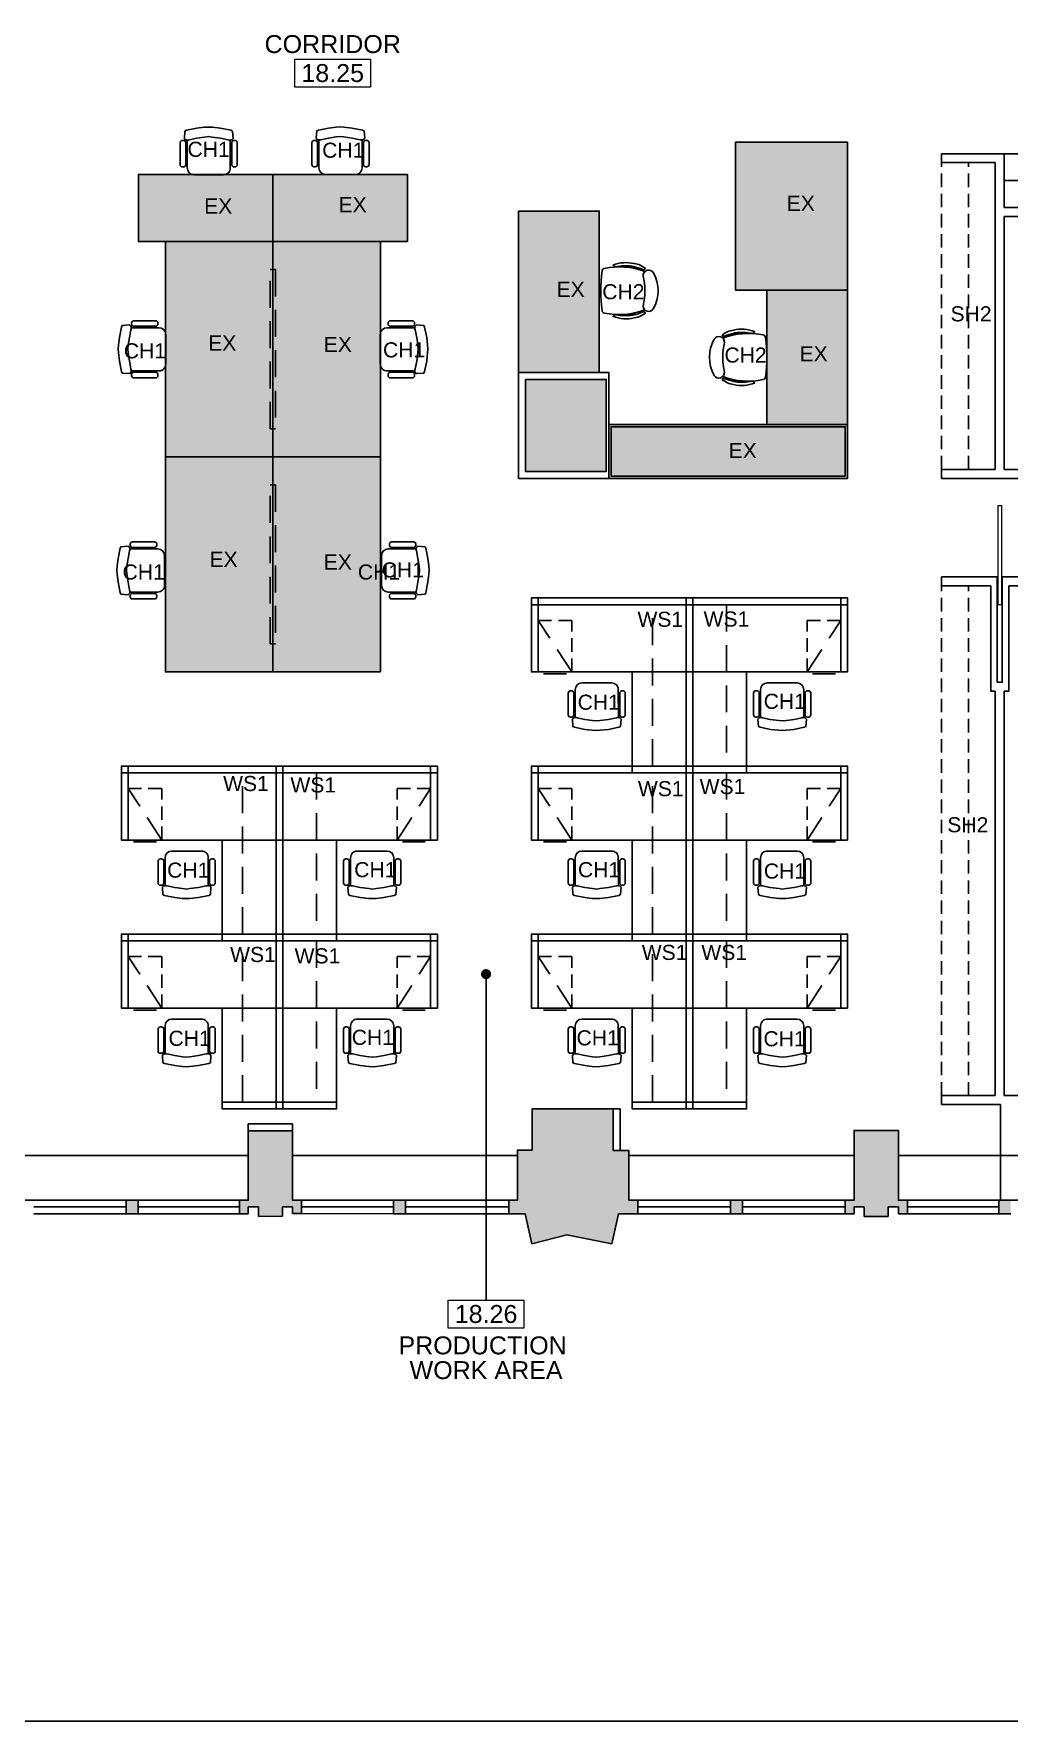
# Model space of a CAD drawing. Extents: x 7058 to 14872, y 5302 to 11550.
# Drawn here: x 8028 to 8464, y 5302 to 6055 of the extents above; entities that cross this region are included whole.
import ezdxf
from ezdxf.enums import TextEntityAlignment as Align

# ---------------------------------------------------------------- set-up
doc = ezdxf.new("R2010")
doc.units = 0
doc.header["$LTSCALE"] = 48
doc.header["$MEASUREMENT"] = 0
doc.linetypes.add('HIDDEN', pattern=[0.375, 0.25, -0.125])
doc.linetypes.add('HIDDEN2', pattern=[0.1875, 0.125, -0.0625])
doc.layers.get('0').update_dxf_attribs({"linetype": 'CONTINUOUS'})
for name, color, linetype in [('A-FURN', 2, 'CONTINUOUS'), ('A-FURN-EX', 9, 'CONTINUOUS'), ('A-FURN-UNDR', 2, 'HIDDEN2'), ('A-NOTE-TAGS', 4, 'CONTINUOUS'), ('CM-18$0$C-Convector', 2, 'CONTINUOUS'), ('CM-18$0$C-Core', 3, 'CONTINUOUS'), ('CM-18$0$C-Glaz', 2, 'CONTINUOUS'), ('CM-18$0$C-Hatch', 1, 'CONTINUOUS'), ('CM-18$0$survey', 212, 'CONTINUOUS'), ('PM-18_1250 BRDWY$0$A-PM-WALL', 4, 'CONTINUOUS'), ('PM-18_1250 BRDWY$0$HANGING RODS', 3, 'HIDDEN2')]:
    doc.layers.add(name, color=color, linetype=linetype)
for name, color, linetype, lineweight in [('A-PM-RMNO', 1, 'CONTINUOUS', 13), ('PM-18_1250 BRDWY$0$A-PM-DOOR', 2, 'CONTINUOUS', 5), ('PM-18_1250 BRDWY$0$A-PM-MILL', 1, 'CONTINUOUS', 5)]:
    doc.layers.add(name, color=color, linetype=linetype, lineweight=lineweight)
doc.styles.add('ARIAL', font='ARIAL', dxfattribs={"height": 0.2})
doc.styles.add('PM-18_1250 BRDWY$0$DIM', font='romans.shx')
doc.styles.add('ROM1-8', font='arial.ttf', dxfattribs={"height": 9})
doc.styles.add('TMP - ARIAL', font='arial.ttf')
doc.dimstyles.new('DIM1-8', dxfattribs={"dimtxt": 9, "dimasz": 0.125, "dimexe": 0.1875, "dimexo": 0.0625, "dimgap": 0.0625, "dimtad": 0, "dimdec": 0, "dimzin": 11, "dimdsep": 46, "dimlunit": 4, "dimtxsty": 'ROM1-8', "dimblk": 'OBLIQUE', "dimblk1": 'OBLIQUE', "dimblk2": 'T', "dimcen": 0.0625, "dimse1": 1, "dimse2": 1, "dimadec": 0, "dimazin": 0, "dimtfac": 0.0625, "dimtdec": 0, "dimtofl": 0, "dimtmove": 2, "dimatfit": 3, "dimldrblk": 'OBLIQUE', "dimfxl": 1, "dimfrac": 2, "dimtolj": 1, "dimtzin": 0, "dimarcsym": 0})

# ---------------------------------------------------------------- blocks, each defined once
blk = doc.blocks.new('MGR1')
for p, q in [((-0.99, 0.06), (-2.46, -0.06)), ((-0.99, 0.06), (0.99, -0.06)), ((-13.74, -6.92), (-13.74, -16.7)), ((-12.24, -5.92), (-12.74, -5.92)), ((-11.6, -1.75), (-11.84, -5)), ((-11.84, -5), (-11.59, -5.31)), ((-10.87, -1.4), (-11.6, -1.75)), ((-11.59, -5.31), (-11.31, -5.63)), ((-11.24, -6.92), (-11.24, -16.7)), ((-6.27, -0.49), (-10.87, -1.4)), ((-10.63, -5.7), (-10.62, -18.2)), ((-9.74, -5.63), (-6.28, -4.94)), ((-6.28, -4.94), (-2.4, -4.41)), ((-2.46, -0.06), (-6.27, -0.49)), ((-2.4, -4.41), (-0.99, -4.22)), ((0.93, -4.41), (-0.99, -4.22)), ((4.29, -4.94), (0.93, -4.41)), ((0.99, -0.06), (4.28, -0.49)), ((4.28, -0.49), (8.88, -1.4)), ((7.75, -5.63), (4.29, -4.94)), ((8.63, -18.19), (8.63, -5.75)), ((8.88, -1.4), (9.61, -1.75)), ((9.26, -6.92), (9.26, -16.7)), ((9.6, -5.31), (9.32, -5.63)), ((9.85, -5), (9.6, -5.31)), ((9.61, -1.75), (9.85, -5)), ((10.26, -5.92), (10.76, -5.92)), ((11.76, -6.92), (11.76, -16.7)), ((-10.62, -9.07), (-11.25, -9.06)), ((-10.62, -11.32), (-11.25, -11.31)), ((8.63, -9.07), (9.26, -9.06)), ((8.63, -11.32), (9.26, -11.31)), ((-12.24, -17.7), (-12.74, -17.7)), ((-7.62, -21.2), (5.63, -21.19)), ((10.26, -17.7), (10.76, -17.7))]:
    blk.add_line(p, q)
blk.add_lwpolyline([(-11.6, -1.75), (-10.87, -1.4), (-6.27, -0.49), (-2.46, -0.06), (-0.99, 0.06), (0.99, -0.06), (4.28, -0.49), (8.88, -1.4), (9.61, -1.75), (9.85, -5), (9.6, -5.31), (9.32, -5.63, -0.071348), (8.63, -5.75), (8.63, -9.07), (9.26, -9.06), (9.26, -6.92, -0.414214), (10.26, -5.92), (10.76, -5.92, -0.414214), (11.76, -6.92), (11.76, -16.7, -0.414214), (10.76, -17.7), (10.26, -17.7, -0.414214), (9.26, -16.7), (9.26, -11.31), (8.63, -11.32), (8.63, -18.19, -0.414116), (5.63, -21.19), (-7.62, -21.2, -0.414221), (-10.62, -18.2), (-10.63, -11.32), (-11.24, -11.31), (-11.24, -16.7, -0.414214), (-12.24, -17.7), (-12.74, -17.7, -0.414214), (-13.74, -16.7), (-13.74, -6.92, -0.414214), (-12.74, -5.92), (-12.24, -5.92, -0.414214), (-11.24, -6.92), (-11.24, -9.06), (-10.63, -9.07), (-10.63, -5.75, -0.070757), (-11.31, -5.63), (-11.59, -5.31), (-11.84, -5)], format="xyb", close=True)
for centre, radius, start, end in [((-12.74, -6.92), 1, 90, 180), ((-12.24, -6.92), 1, 0, 90), ((-10.52, -3.31), 2.45, 251.37342, 288.58964), ((8.54, -3.31), 2.45, 251.41036, 288.62658), ((10.26, -6.92), 1, 90, 180), ((10.76, -6.92), 1, 0, 90), ((-12.74, -16.7), 1, 180, 270), ((-12.24, -16.7), 1, 270, 0), ((-7.62, -18.2), 3, 180.01764, 270.01834), ((5.63, -18.19), 3, 270.01834, 0.01764), ((10.26, -16.7), 1, 180, 270), ((10.76, -16.7), 1, 270, 0)]:
    blk.add_arc(centre, radius, start, end)
blk = doc.blocks.new('PED15X23')
at = {"linetype": 'HIDDEN'}
blk.add_line((0, 0), (15, 23), dxfattribs=at)
at = {"linetype": 'Continuous'}
blk.add_line((2.4, -0.89), (12.6, -0.89), dxfattribs=at)
at = {"linetype": 'HIDDEN2'}
blk.add_lwpolyline([(15, 0), (0, 0), (0, 23), (15, 23)], close=True, dxfattribs=at)
blk = doc.blocks.new('wkstn 6x5.5')
at = {"lineweight": -3}
for points in [[(0, 0), (3, 0), (3, -3), (0, -3)], [(3, -3), (69, -3), (69, 0), (3, 0)], [(69, 0), (72, 0), (72, -3), (69, -3)], [(0, -33), (3, -33), (3, -3), (0, -3)], [(3, -33), (69, -33), (69, -3), (3, -3)], [(69, -33), (72, -33), (72, -3), (69, -3)], [(3, -75), (0, -75), (0, -33), (3, -33)], [(27, -33), (3, -33), (3, -75), (27, -75)], [(0, -75), (3, -75), (3, -78), (0, -78)], [(27, -75), (3, -75), (3, -78), (27, -78)]]:
    blk.add_lwpolyline(points, close=True, dxfattribs=at)
at = {"extrusion": (0, 0, -1), "zscale": -1, "rotation": 180}
blk.add_blockref('MGR1', (-43.87, -59.11), dxfattribs=at)
at = {"layer": 'A-FURN-UNDR', "ltscale": 4}
blk.add_blockref('PED15X23', (54, -33), dxfattribs=at)
blk = doc.blocks.new('CONF1')
for points in [[(-11.01, -12.54, -0.020017), (-10.79, -11.06), (-10.79, -11.06, -0.059393), (-9.45, -6.82, 0.392684), (-9.87, -5.73, 0.147428), (-12.14, -10.76, 0.150253), (-11.47, -20.17, 0.306383), (-10.71, -18.47, -0.079429)], [(8.59, -5.94, -0.218659), (6.7, -6.71, 0.105326), (-6.7, -6.71, -0.21866), (-8.59, -5.94, 0.139284), (-9.97, -24.06, 0.318289), (-8.82, -25.06, 0.06355), (8.82, -25.06, 0.31825), (9.97, -24.06, 0.139284)], [(8.07, -2.19, 0.270736), (-8.07, -2.19, 0.775393), (-6.7, -6.71, -0.105326), (6.7, -6.71, 0.775392)], [(11.01, -12.54, 0.020017), (10.79, -11.06), (10.79, -11.06, 0.059393), (9.45, -6.82, -0.392684), (9.87, -5.73, -0.147428), (12.14, -10.76, -0.150253), (11.47, -20.17, -0.306383), (10.71, -18.47, 0.079429)], [(-10.06, -10.63), (-10.74, -10.8, 0.003473), (-10.79, -11.06), (-10.79, -11.06, 0.020017), (-11.01, -12.54, 0.008931), (-11.07, -13.21), (-10.46, -13.06, -0.023605)], [(10.06, -10.63), (10.74, -10.8, -0.003473), (10.79, -11.06), (10.79, -11.06, -0.020017), (11.01, -12.54, -0.008931), (11.07, -13.21), (10.46, -13.06, 0.023605)], [(-10.64, -16.01), (-11.05, -16.08, 0.029992), (-10.74, -18.31), (-10.63, -18.3, -0.011877), (-10.63, -16.72, -0.00681)], [(10.64, -16.01), (11.05, -16.08, -0.029992), (10.74, -18.31), (10.63, -18.3, 0.011877), (10.63, -16.72, 0.00681)]]:
    blk.add_lwpolyline(points, format="xyb", close=True)
blk = doc.blocks.new('CM-18$0$18th fl survey')
at = {"layer": 'CM-18$0$survey'}
blk.add_lwpolyline([(479.87, -734.88), (579.62, -734.88), (579.62, -703.88), (599.37, -703.88), (599.37, -734.88), (699.75, -734.88), (699.75, -712.5), (706.25, -712.5), (706.25, -694.13), (742.5, -694.13), (742.5, -712.75), (749.5, -712.75), (749.5, -734.88), (850, -734.88), (850, -703.75), (869.75, -703.75), (869.75, -734.88), (970.37, -734.88)], dxfattribs=at)
blk.add_lwpolyline([(703.37, -368.62), (739.37, -368.62), (739.37, -409.63), (703.37, -409.63)], close=True, dxfattribs=at)
blk = doc.blocks.new('CM-18')
at = {"layer": 'CM-18$0$C-Hatch'}
for points in [[(8281.94, 5900.36), (8245.94, 5900.36), (8245.94, 5859.36), (8281.94, 5859.36)], [(8292.07, 5556.24), (8285.07, 5556.24), (8285.07, 5574.86), (8248.82, 5574.86), (8248.82, 5556.49), (8242.32, 5556.49), (8242.32, 5534.11), (8238.39, 5534.11), (8238.39, 5528.11), (8245.76, 5528.11), (8248.76, 5514.68), (8264.27, 5518.68), (8284.47, 5514.68), (8287.4, 5528.11), (8296.07, 5528.11), (8296.07, 5534.11), (8292.07, 5534.11)], [(8141.94, 5565.11), (8122.19, 5565.11), (8122.19, 5534.11), (8118.19, 5534.11), (8118.19, 5528.11), (8122.19, 5528.11), (8122.19, 5531.11), (8126.69, 5531.11), (8126.69, 5526.87), (8137.44, 5526.94), (8137.44, 5531.19), (8141.94, 5531.19), (8141.94, 5528.19), (8145.94, 5528.19), (8145.94, 5534.19), (8141.94, 5534.19)], [(8412.32, 5565.24), (8392.57, 5565.24), (8392.57, 5534.11), (8388.57, 5534.11), (8388.57, 5528.11), (8392.57, 5528.11), (8392.57, 5531.11), (8397.07, 5531.11), (8397.07, 5526.87), (8407.82, 5526.87), (8407.82, 5531.11), (8412.32, 5531.11), (8412.32, 5528.11), (8416.32, 5528.11), (8416.32, 5534.11), (8412.32, 5534.11)]]:
    blk.add_hatch(color=256, dxfattribs=at).paths.add_polyline_path(points)
h = blk.add_hatch(color=256, dxfattribs=at)
h.paths.add_polyline_path([(7256.31, 5534.11), (7256.31, 5528.11), (7261.56, 5528.11), (7261.56, 5534.11)])
h.paths.add_polyline_path([(7381.63, 5534.11), (7376.38, 5534.11), (7376.38, 5528.11), (7381.63, 5528.11)])
h.paths.add_polyline_path([(7526.75, 5534.11), (7526.75, 5528.11), (7532, 5528.11), (7532, 5534.11)])
h.paths.add_polyline_path([(7646.56, 5534.11), (7646.56, 5528.11), (7651.81, 5528.11), (7651.81, 5534.11)])
h.paths.add_polyline_path([(7797, 5528.11), (7802.25, 5528.11), (7802.25, 5534.11), (7797, 5534.11)])
h.paths.add_polyline_path([(7916.94, 5534.11), (7916.94, 5528.11), (7922.19, 5528.11), (7922.19, 5534.11)])
h.paths.add_polyline_path([(8073.07, 5534.11), (8067.63, 5534.11), (8067.63, 5528.11), (8073.07, 5528.11)])
h.paths.add_polyline_path([(8192.31, 5534.11), (8187.06, 5534.11), (8187.06, 5528.11), (8192.31, 5528.11)])
h.paths.add_polyline_path([(8337.44, 5534.11), (8337.44, 5528.11), (8342.69, 5528.11), (8342.69, 5534.11)])
h.paths.add_polyline_path([(8457.19, 5528.11), (8462.44, 5528.11), (8462.44, 5534.11), (8457.19, 5534.11)])
h.paths.add_polyline_path([(8607.38, 5534.11), (8607.38, 5528.11), (8612.63, 5528.11), (8612.63, 5534.11)])
at = {"layer": 'CM-18$0$C-Convector'}
for p, q in [((8022.44, 5554.11), (8122.19, 5554.11)), ((8141.94, 5554.11), (8242.32, 5554.11)), ((8292.07, 5554.11), (8392.57, 5554.11)), ((8412.32, 5554.11), (8512.94, 5554.11))]:
    blk.add_line(p, q, dxfattribs=at)
at = {"layer": 'CM-18$0$C-Core'}
for p, q in [((8248.82, 5556.49), (8248.82, 5574.86)), ((8248.82, 5574.86), (8285.07, 5574.86)), ((8285.07, 5556.24), (8285.07, 5574.86)), ((8122.19, 5565.11), (8141.94, 5565.11)), ((8122.19, 5534.11), (8122.19, 5565.11)), ((8141.94, 5534.19), (8141.94, 5565.11)), ((8392.57, 5565.24), (8412.32, 5565.24)), ((8392.57, 5534.11), (8392.57, 5565.24)), ((8412.32, 5534.11), (8412.32, 5565.24)), ((8242.32, 5534.11), (8242.32, 5556.49)), ((8242.32, 5556.49), (8248.82, 5556.49)), ((8292.07, 5556.24), (8285.07, 5556.24)), ((8292.07, 5556.24), (8292.07, 5534.11)), ((8073.07, 5528.11), (8073.07, 5534.11)), ((8118.19, 5528.11), (8118.19, 5534.11)), ((8122.19, 5534.11), (8118.19, 5534.11)), ((8122.19, 5528.11), (8118.19, 5528.11)), ((8122.19, 5528.11), (8118.19, 5528.11)), ((8122.19, 5528.11), (8122.19, 5531.11)), ((8126.69, 5531.11), (8122.19, 5531.11)), ((8126.69, 5526.87), (8126.69, 5531.11)), ((8137.44, 5531.19), (8137.44, 5526.94)), ((8137.44, 5531.19), (8141.94, 5531.19)), ((8141.94, 5534.19), (8145.94, 5534.19)), ((8141.94, 5528.19), (8141.94, 5531.19)), ((8145.94, 5528.19), (8141.94, 5528.19)), ((8145.94, 5534.19), (8145.94, 5528.19)), ((8187.06, 5534.11), (8187.06, 5528.11)), ((8187.06, 5534.11), (8192.31, 5534.11)), ((8192.31, 5528.11), (8187.06, 5528.11)), ((8192.31, 5534.11), (8192.31, 5528.11)), ((8238.39, 5534.11), (8238.39, 5528.11)), ((8238.39, 5534.11), (8242.32, 5534.11)), ((8238.39, 5528.11), (8245.76, 5528.11)), ((8248.76, 5514.68), (8245.76, 5528.11)), ((8284.47, 5514.68), (8287.4, 5528.11)), ((8296.07, 5528.11), (8287.4, 5528.11)), ((8296.07, 5534.11), (8292.07, 5534.11)), ((8296.07, 5534.11), (8296.07, 5528.11)), ((8337.44, 5528.11), (8337.44, 5534.11)), ((8342.69, 5534.11), (8337.44, 5534.11)), ((8337.44, 5528.11), (8342.69, 5528.11)), ((8342.69, 5534.11), (8342.69, 5528.11)), ((8388.57, 5528.11), (8388.57, 5534.11)), ((8392.57, 5534.11), (8388.57, 5534.11)), ((8388.57, 5528.11), (8392.57, 5528.11)), ((8392.57, 5531.11), (8397.07, 5531.11)), ((8392.57, 5531.11), (8392.57, 5528.11)), ((8397.07, 5531.11), (8397.07, 5526.87)), ((8407.82, 5531.11), (8407.82, 5526.87)), ((8407.82, 5531.11), (8412.32, 5531.11)), ((8416.32, 5534.11), (8412.32, 5534.11)), ((8412.32, 5528.11), (8412.32, 5531.11)), ((8412.32, 5528.11), (8416.32, 5528.11)), ((8416.32, 5528.11), (8416.32, 5534.11)), ((8457.19, 5534.11), (8457.19, 5528.11)), ((8457.19, 5534.11), (8462.44, 5534.11)), ((8462.44, 5528.11), (8457.19, 5528.11)), ((8126.69, 5526.87), (8137.44, 5526.94)), ((8407.82, 5526.87), (8397.07, 5526.87)), ((8248.76, 5514.68), (8264.27, 5518.68)), ((8284.47, 5514.68), (8264.27, 5518.68))]:
    blk.add_line(p, q, dxfattribs=at)
blk.add_lwpolyline([(8245.94, 5900.36), (8281.94, 5900.36), (8281.94, 5859.36), (8245.94, 5859.36)], close=True, dxfattribs=at)
for points in [[(8073.07, 5534.11), (8067.63, 5534.11), (8067.63, 5528.11), (8073.07, 5528.11)], [(8822.82, 5301.63), (7431.82, 5301.63)]]:
    blk.add_lwpolyline(points, dxfattribs=at)
at = {"layer": 'CM-18$0$C-Glaz'}
for p, q in [((8067.63, 5534.11), (8026.44, 5534.11)), ((8067.63, 5531.11), (8026.44, 5531.11)), ((8067.63, 5528.11), (8026.44, 5528.11)), ((8118.19, 5534.11), (8073.07, 5534.11)), ((8073.07, 5531.11), (8118.19, 5531.11)), ((8118.19, 5528.11), (8073.07, 5528.11)), ((8145.94, 5534.19), (8187.06, 5534.11)), ((8145.94, 5528.19), (8187.06, 5528.11)), ((8192.31, 5534.11), (8238.39, 5534.11)), ((8192.31, 5528.11), (8238.39, 5528.11)), ((8296.07, 5534.11), (8337.44, 5534.11)), ((8296.07, 5528.11), (8337.44, 5528.11)), ((8342.69, 5534.11), (8388.57, 5534.11)), ((8342.69, 5528.11), (8388.57, 5528.11)), ((8416.32, 5534.11), (8457.19, 5534.11)), ((8416.32, 5528.11), (8457.19, 5528.11))]:
    blk.add_line(p, q, dxfattribs=at)
at = {"layer": 'CM-18$0$C-Glaz', "color": 2}
for p, q in [((8187.06, 5531.11), (8145.94, 5531.19)), ((8238.39, 5531.11), (8192.31, 5531.11)), ((8337.44, 5531.11), (8296.07, 5531.11)), ((8388.57, 5531.11), (8342.69, 5531.11)), ((8457.19, 5531.11), (8416.32, 5531.11))]:
    blk.add_line(p, q, dxfattribs=at)
at = {"layer": 'CM-18$0$survey'}
blk.add_blockref('CM-18$0$18th fl survey', (7542.57, 6268.99), dxfattribs=at)
blk = doc.blocks.new('PM-18_1250 BRDWY$0$fridge')
for p, q in [((32, -19.96), (0, -19.96)), ((32, -20.97), (0, -20.97))]:
    blk.add_line(p, q)
for points in [[(0, 0), (32, 0), (32, -24), (0, -24)], [(1.25, -24), (4.52, -24), (4.52, -24.78), (1.25, -24.78)], [(1.42, -24.58), (4.34, -24.58), (4.34, -24), (1.42, -24)]]:
    blk.add_lwpolyline(points, close=True)
at = {"insert": (431.82, 626.44), "char_height": 6, "width": 72, "attachment_point": 4, "style": 'PM-18_1250 BRDWY$0$DIM'}
blk.add_mtext('\\A1;', dxfattribs=at)
blk = doc.blocks.new('PM-18_1250 BRDWY')
at = {"layer": 'PM-18_1250 BRDWY$0$A-PM-DOOR'}
blk.add_lwpolyline([(8458.69, 5799.9), (8460.44, 5799.9), (8460.44, 5843.9), (8458.69, 5843.9)], close=True, dxfattribs=at)
at = {"layer": 'PM-18_1250 BRDWY$0$A-PM-WALL'}
for p, q in [((8461.57, 6001.11), (8433.57, 6001.11)), ((8433.57, 5997.11), (8433.57, 6001.11)), ((8457.57, 5997.11), (8433.57, 5997.11)), ((8457.57, 5997.11), (8457.57, 5860.24)), ((8461.57, 6001.11), (8461.57, 5977.11)), ((8461.57, 5977.11), (8532.07, 5977.11)), ((8461.57, 5973.11), (8536.07, 5973.11)), ((8461.57, 5973.11), (8461.57, 5860.24)), ((8433.57, 5860.24), (8433.57, 5856.24)), ((8457.57, 5860.24), (8433.57, 5860.24)), ((8485.57, 5860.24), (8461.57, 5860.24)), ((8485.57, 5856.24), (8433.57, 5856.24)), ((8433.57, 5812.24), (8433.57, 5808.24)), ((8458.44, 5812.24), (8433.57, 5812.24)), ((8455.57, 5808.24), (8433.57, 5808.24)), ((8485.57, 5812.24), (8460.69, 5812.24)), ((8485.57, 5808.24), (8463.57, 5808.24)), ((8457.57, 5761.24), (8457.57, 5580.86)), ((8461.57, 5761.24), (8461.57, 5580.86)), ((8433.57, 5580.86), (8457.57, 5580.86)), ((8433.57, 5576.86), (8433.57, 5580.86)), ((8461.57, 5580.86), (8485.57, 5580.86)), ((8287.07, 5574.86), (8290.19, 5574.86)), ((8290.19, 5574.86), (8290.19, 5556.24)), ((8433.57, 5576.86), (8459.81, 5576.86)), ((8459.81, 5534.11), (8459.81, 5576.86)), ((8124.19, 5565.11), (8124.19, 5568.24)), ((8124.19, 5568.24), (8143.94, 5568.24)), ((8143.94, 5568.24), (8143.94, 5565.11))]:
    blk.add_line(p, q, dxfattribs=at)
blk.add_lwpolyline([(8244.82, 5903.49), (8285.07, 5903.49), (8285.07, 5856.24), (8244.82, 5856.24)], close=True, dxfattribs=at)
for points in [[(8455.57, 5808.24), (8455.57, 5761.24), (8457.57, 5761.24)], [(8458.44, 5812.24), (8458.44, 5765.24), (8460.69, 5765.24), (8460.69, 5812.24)], [(8461.57, 5761.24), (8463.57, 5761.24), (8463.57, 5808.24)]]:
    blk.add_lwpolyline(points, dxfattribs=at)
at = {"layer": 'PM-18_1250 BRDWY$0$HANGING RODS'}
for p, q in [((8433.57, 5860.24), (8433.57, 5997.11)), ((8445.57, 5860.24), (8445.57, 5997.11)), ((8461.57, 6001.11), (8508.07, 6001.11)), ((8461.57, 5989.11), (8520.07, 5989.11)), ((8433.57, 5580.86), (8433.57, 5808.24)), ((8445.57, 5580.86), (8445.57, 5808.24))]:
    blk.add_line(p, q, dxfattribs=at)
at = {"layer": 'PM-18_1250 BRDWY$0$A-PM-MILL', "rotation": 270}
blk.add_blockref('PM-18_1250 BRDWY$0$fridge', (7496.57, 6141.11), dxfattribs=at)
blk = doc.blocks.new('A$C1D8D6E40')
blk.add_lwpolyline([(79.52, 13.48), (79.52, 0.96), (45.77, 0.96), (45.77, 13.48)], close=True)
at = {"style": 'ARIAL'}
for tag, p in [('ROOM_NAME_UPPER', (62.64, 28.3)), ('ROOM_NAME_LOWER', (62.64, 17.26)), ('ROOM_NUMBER', (62.64, 3.32))]:
    blk.add_attdef(tag, text='', height=8, dxfattribs=at).set_placement(p, align=Align.CENTER)
blk = doc.blocks.new('_Oblique')
at = {"color": 0, "linetype": 'ByBlock', "lineweight": -2}
blk.add_line((-0.5, -0.5), (0.5, 0.5), dxfattribs=at)
blk = doc.blocks.new('T')
at = {"lineweight": -3}
for p, q in [((-1.5, 0), (1.5, 0)), ((1.06, 1.06), (-1.06, -1.06)), ((0, 1.5), (0, -1.5))]:
    blk.add_line(p, q, dxfattribs=at)

msp = doc.modelspace()

# ---------------------------------------------------------------- hatches: boundary and pattern name
at = {"layer": 'A-FURN-EX'}
h = msp.add_hatch(color=256, dxfattribs=at)
h.dxf.hatch_style = 1
h.paths.add_polyline_path([(7865.57, 5937.11), (7865.57, 5997.11), (7901.57, 5997.11), (7901.57, 5937.11)])
h.paths.add_polyline_path([(7865.57, 5877.11), (7865.57, 5937.11), (7901.57, 5937.11), (7901.57, 5877.11)])
h.paths.add_polyline_path([(7865.57, 5877.11), (7865.57, 5817.11), (7901.57, 5817.11), (7901.57, 5877.11)])
h.paths.add_polyline_path([(7865.57, 5757.11), (7865.57, 5817.11), (7901.57, 5817.11), (7901.57, 5757.11)])
h.paths.add_polyline_path([(7865.57, 5697.11), (7865.57, 5757.11), (7901.57, 5757.11), (7901.57, 5697.11)])
h.paths.add_polyline_path([(8021.57, 5697.11), (8021.57, 5757.11), (7985.57, 5757.11), (7985.57, 5697.11)])
h.paths.add_polyline_path([(8021.57, 5817.11), (8021.57, 5757.11), (7985.57, 5757.11), (7985.57, 5817.11)])
h.paths.add_polyline_path([(8135.19, 5961.86), (8075.19, 5961.86), (8075.19, 5991.86), (8135.19, 5991.86)])
h.paths.add_polyline_path([(8195.19, 5961.86), (8135.19, 5961.86), (8135.19, 5991.86), (8195.19, 5991.86)])
h.paths.add_polyline_path([(8183.19, 5961.86), (8135.19, 5961.86), (8135.19, 5865.86), (8183.19, 5865.86)])
h.paths.add_polyline_path([(8087.19, 5865.86), (8135.19, 5865.86), (8135.19, 5961.86), (8087.19, 5961.86)])
h.paths.add_polyline_path([(8087.19, 5865.86), (8135.19, 5865.86), (8135.19, 5769.86), (8087.19, 5769.86)])
h.paths.add_polyline_path([(8183.19, 5769.86), (8135.19, 5769.86), (8135.19, 5865.86), (8183.19, 5865.86)])
h.paths.add_polyline_path([(8703.01, 5650.44), (8703.01, 5614.44), (8787.01, 5614.44), (8787.01, 5650.44)])
h.paths.add_polyline_path([(8780.31, 5572.11), (8708.31, 5572.11), (8708.31, 5554.11), (8780.31, 5554.11)])
h.paths.add_polyline_path([(8640.57, 5997.79), (8618.57, 5997.79), (8618.57, 5903.79), (8640.57, 5903.79)])
h.paths.add_polyline_path([(8701.57, 5950.79), (8701.57, 5998.79), (8797.57, 5998.79), (8797.57, 5950.79)])
h.paths.add_polyline_path([(8808.57, 6042.2), (8808.57, 6064.2), (8618.57, 6064.2), (8618.57, 6042.2)])
h.paths.add_polyline_path([(8713.57, 6100.79), (8713.57, 6148.79), (8617.57, 6148.79), (8617.57, 6100.79)])
h.paths.add_polyline_path([(8548.97, 6273.58), (8548.97, 6321.58), (8560.97, 6321.58), (8560.97, 6273.58)])
h.paths.add_polyline_path([(8560.35, 6264.66), (8560.35, 6216.66), (8548.35, 6216.66), (8548.35, 6264.66)])
h.paths.add_polyline_path([(8575.57, 5860.49), (8527.57, 5860.49), (8527.57, 5764.49), (8575.57, 5764.49)])
h.paths.add_polyline_path([(8003.57, 5574.49), (8021.57, 5574.49), (8021.57, 5634.49), (8003.57, 5634.49)])
h.paths.add_polyline_path([(8280.82, 5903.49), (8280.82, 5975.49), (8244.82, 5975.49), (8244.82, 5903.49)])
h.paths.add_polyline_path([(8341.57, 6006.24), (8341.57, 5940.24), (8391.57, 5940.24), (8391.57, 6006.24)])
h.paths.add_polyline_path([(8391.57, 5880.24), (8391.57, 5940.24), (8355.57, 5940.24), (8355.57, 5880.24)])
h.paths.add_polyline_path([(8391.57, 5856.24), (8391.57, 5880.24), (8285.07, 5880.24), (8285.07, 5856.24)])

# ---------------------------------------------------------------- linework, layer by layer
at = {"layer": 'A-FURN'}
for points in [[(8341.57, 6006.24), (8341.57, 5940.24), (8391.57, 5940.24), (8391.57, 6006.24)], [(8135.19, 5961.86), (8075.19, 5961.86), (8075.19, 5991.86), (8135.19, 5991.86)], [(8195.19, 5961.86), (8135.19, 5961.86), (8135.19, 5991.86), (8195.19, 5991.86)], [(8280.82, 5903.49), (8280.82, 5975.49), (8244.82, 5975.49), (8244.82, 5903.49)], [(8087.19, 5865.86), (8135.19, 5865.86), (8135.19, 5961.86), (8087.19, 5961.86)], [(8183.19, 5961.86), (8135.19, 5961.86), (8135.19, 5865.86), (8183.19, 5865.86)], [(8391.57, 5880.24), (8391.57, 5940.24), (8355.57, 5940.24), (8355.57, 5880.24)], [(8391.57, 5856.24), (8391.57, 5880.24), (8285.07, 5880.24), (8285.07, 5856.24)], [(8390.57, 5857.24), (8390.57, 5879.24), (8286.07, 5879.24), (8286.07, 5857.24)], [(8087.19, 5865.86), (8135.19, 5865.86), (8135.19, 5769.86), (8087.19, 5769.86)], [(8183.19, 5769.86), (8135.19, 5769.86), (8135.19, 5865.86), (8183.19, 5865.86)]]:
    msp.add_lwpolyline(points, close=True, dxfattribs=at)
at = {"layer": 'A-FURN', "linetype": 'HIDDEN'}
for points in [[(8133.99, 5878.36), (8133.99, 5949.36), (8136.39, 5949.36), (8136.39, 5878.36)], [(8133.99, 5782.36), (8133.99, 5853.36), (8136.39, 5853.36), (8136.39, 5782.36)], [(8319.57, 5799.86), (8319.57, 5727.86), (8304.57, 5727.86), (8304.57, 5799.86)], [(8337.57, 5799.86), (8337.57, 5727.86), (8322.57, 5727.86), (8322.57, 5799.86)], [(8136.57, 5724.86), (8136.57, 5652.86), (8121.57, 5652.86), (8121.57, 5724.86)], [(8154.57, 5724.86), (8154.57, 5652.86), (8139.57, 5652.86), (8139.57, 5724.86)], [(8319.57, 5724.86), (8319.57, 5652.86), (8304.57, 5652.86), (8304.57, 5724.86)], [(8337.57, 5724.86), (8337.57, 5652.86), (8322.57, 5652.86), (8322.57, 5724.86)], [(8136.57, 5649.86), (8136.57, 5577.86), (8121.57, 5577.86), (8121.57, 5649.86)], [(8154.57, 5649.86), (8154.57, 5577.86), (8139.57, 5577.86), (8139.57, 5649.86)], [(8319.57, 5649.86), (8319.57, 5577.86), (8304.57, 5577.86), (8304.57, 5649.86)], [(8337.57, 5649.86), (8337.57, 5577.86), (8322.57, 5577.86), (8322.57, 5649.86)]]:
    msp.add_lwpolyline(points, close=True, dxfattribs=at)

# ---------------------------------------------------------------- block references
for name, p in [('CM-18', (2, 0)), ('PM-18_1250 BRDWY', (0, 0))]:
    msp.add_blockref(name, p)
at = {"layer": 'A-FURN', "xscale": -1}
for name, p in [('MGR1', (8105.54, 6012.93)), ('MGR1', (8164.33, 6012.98)), ('wkstn 6x5.5', (8322.57, 5802.86)), ('wkstn 6x5.5', (8139.57, 5727.86)), ('wkstn 6x5.5', (8322.57, 5727.86)), ('wkstn 6x5.5', (8139.57, 5652.86)), ('wkstn 6x5.5', (8322.57, 5652.86))]:
    msp.add_blockref(name, p, dxfattribs=at)
at = {"layer": 'A-FURN', "xscale": -1, "rotation": 269.9999999999913}
msp.add_blockref('CONF1', (8307.13, 5939.96), dxfattribs=at)
at = {"layer": 'A-FURN', "lineweight": -3, "rotation": 90.00000000000001}
for p in [(8066.17, 5914.82), (8065.6, 5816.14)]:
    msp.add_blockref('MGR1', p, dxfattribs=at)
at = {"layer": 'A-FURN', "lineweight": -3, "xscale": -1, "rotation": 270}
for p in [(8204.29, 5914.82), (8204.86, 5816.14)]:
    msp.add_blockref('MGR1', p, dxfattribs=at)
at = {"layer": 'A-FURN', "rotation": 90}
msp.add_blockref('CONF1', (8329.95, 5910.24), dxfattribs=at)
at = {"layer": 'A-FURN'}
for p in [(8319.57, 5802.86), (8136.57, 5727.86), (8319.57, 5727.86), (8136.57, 5652.86), (8319.57, 5652.86)]:
    msp.add_blockref('wkstn 6x5.5', p, dxfattribs=at)
at = {"layer": 'A-PM-RMNO'}
ref = msp.add_blockref('A$C1D8D6E40', (8099.21, 6029.77), dxfattribs=at)
ref.add_attrib('ROOM_NAME_LOWER', 'CORRIDOR', dxfattribs={"layer": '0', "height": 8, "style": 'ARIAL'}).set_placement((8161.86, 6046.02), align=Align.CENTER)
ref.add_attrib('ROOM_NUMBER', '18.25', dxfattribs={"layer": '0', "height": 8, "style": 'ARIAL'}).set_placement((8161.86, 6033.09), align=Align.CENTER)
ref = msp.add_blockref('A$C1D8D6E40', (8167.66, 5476.04), dxfattribs=at)
ref.add_attrib('ROOM_NAME_UPPER', 'PRODUCTION ', dxfattribs={"layer": '0', "height": 8, "style": 'ARIAL'}).set_placement((8230.31, 5465.35), align=Align.CENTER)
ref.add_attrib('ROOM_NAME_LOWER', 'WORK AREA', dxfattribs={"layer": '0', "height": 8, "style": 'ARIAL'}).set_placement((8230.31, 5454.31), align=Align.CENTER)
ref.add_attrib('ROOM_NUMBER', '18.26', dxfattribs={"layer": '0', "height": 8, "style": 'ARIAL'}).set_placement((8230.31, 5479.36), align=Align.CENTER)

# ---------------------------------------------------------------- texts
at = {"layer": 'A-NOTE-TAGS', "char_height": 6.7412, "style": 'TMP - ARIAL'}
for s, insert, attachment_point in [('CH1^I^I^I^I^I', (8097.06, 6003.02), 4), ('CH1^I^I^I^I^I', (8157.16, 6002.61), 4), ('EX^I^I^I^I^I', (8104.47, 5977.75), 4), ('EX^I^I^I^I^I', (8164.46, 5978.35), 4), ('EX^I^I^I^I^I', (8364.46, 5978.95), 4), ('EX^I^I^I^I^I', (8261.75, 5940.58), 4), ('CH2^I^I^I^I^I', (8282.16, 5939.46), 4), ('SH2^I^I^I^I^I', (8437.58, 5929.6), 4), ('EX^I^I^I^I^I', (8106.27, 5916.61), 4), ('EX^I^I^I^I^I', (8157.86, 5916.01), 4), ('CH1^I^I^I^I^I', (8068.63, 5913.09), 4), ('CH1^I^I^I^I^I', (8184.31, 5913.52), 4), ('CH2^I^I^I^I^I', (8336.67, 5911.21), 4), ('EX^I^I^I^I^I', (8370.22, 5911.81), 4), ('EX^I^I^I^I^I', (8338.54, 5868.65), 4), ('EX^I^I^I^I^I', (8106.87, 5820.1), 4), ('EX^I^I^I^I^I', (8157.86, 5818.9), 4), ('CH1^I^I^I^I^I', (8068.07, 5814.41), 4), ('CH1^I^I^I^I^I', (8202.39, 5814.41), 6), ('CH1^I^I^I^I^I', (8183.71, 5815.33), 4), ('WS1^I^I^I^I^I', (8297.86, 5793.3), 4), ('WS1^I^I^I^I^I', (8327.37, 5793.42), 4), ('CH1^I^I^I^I^I', (8271.16, 5756.3), 4), ('CH1^I^I^I^I^I', (8354.2, 5756.69), 4), ('WS1^I^I^I^I^I', (8112.94, 5720.01), 4), ('WS1^I^I^I^I^I', (8142.98, 5719.38), 4), ('WS1^I^I^I^I^I', (8298.05, 5717.72), 4), ('WS1^I^I^I^I^I', (8325.6, 5718.65), 4), ('SH2^I^I^I^I^I', (8436.14, 5701.62), 4), ('CH1^I^I^I^I^I', (8087.96, 5681.38), 4), ('CH1^I^I^I^I^I', (8171.46, 5681.58), 4), ('CH1^I^I^I^I^I', (8271.3, 5681.58), 4), ('CH1^I^I^I^I^I', (8354.26, 5680.96), 4), ('WS1^I^I^I^I^I', (8299.78, 5644.65), 4), ('WS1^I^I^I^I^I', (8326.37, 5644.65), 4), ('WS1^I^I^I^I^I', (8116.07, 5643.73), 4), ('WS1^I^I^I^I^I', (8144.85, 5643.11), 4), ('CH1^I^I^I^I^I', (8088.58, 5606.33), 4), ('CH1^I^I^I^I^I', (8170.35, 5606.75), 4), ('CH1^I^I^I^I^I', (8270.68, 5606.54), 4), ('CH1^I^I^I^I^I', (8354.08, 5606.12), 4)]:
    msp.add_mtext(s, dxfattribs=dict(at, insert=insert, attachment_point=attachment_point))

# ---------------------------------------------------------------- leaders
at = {"layer": 'A-PM-RMNO', "lineweight": -3}
msp.add_leader([(8230.31, 5635.01), (8230.31, 5524.22), (8230.31, 5489.52)], dimstyle='DIM1-8', override={"dimasz": 4.5, "dimgap": 2, "dimldrblk": 'Dot'}, dxfattribs=at)

doc.saveas('drawing.dxf')
